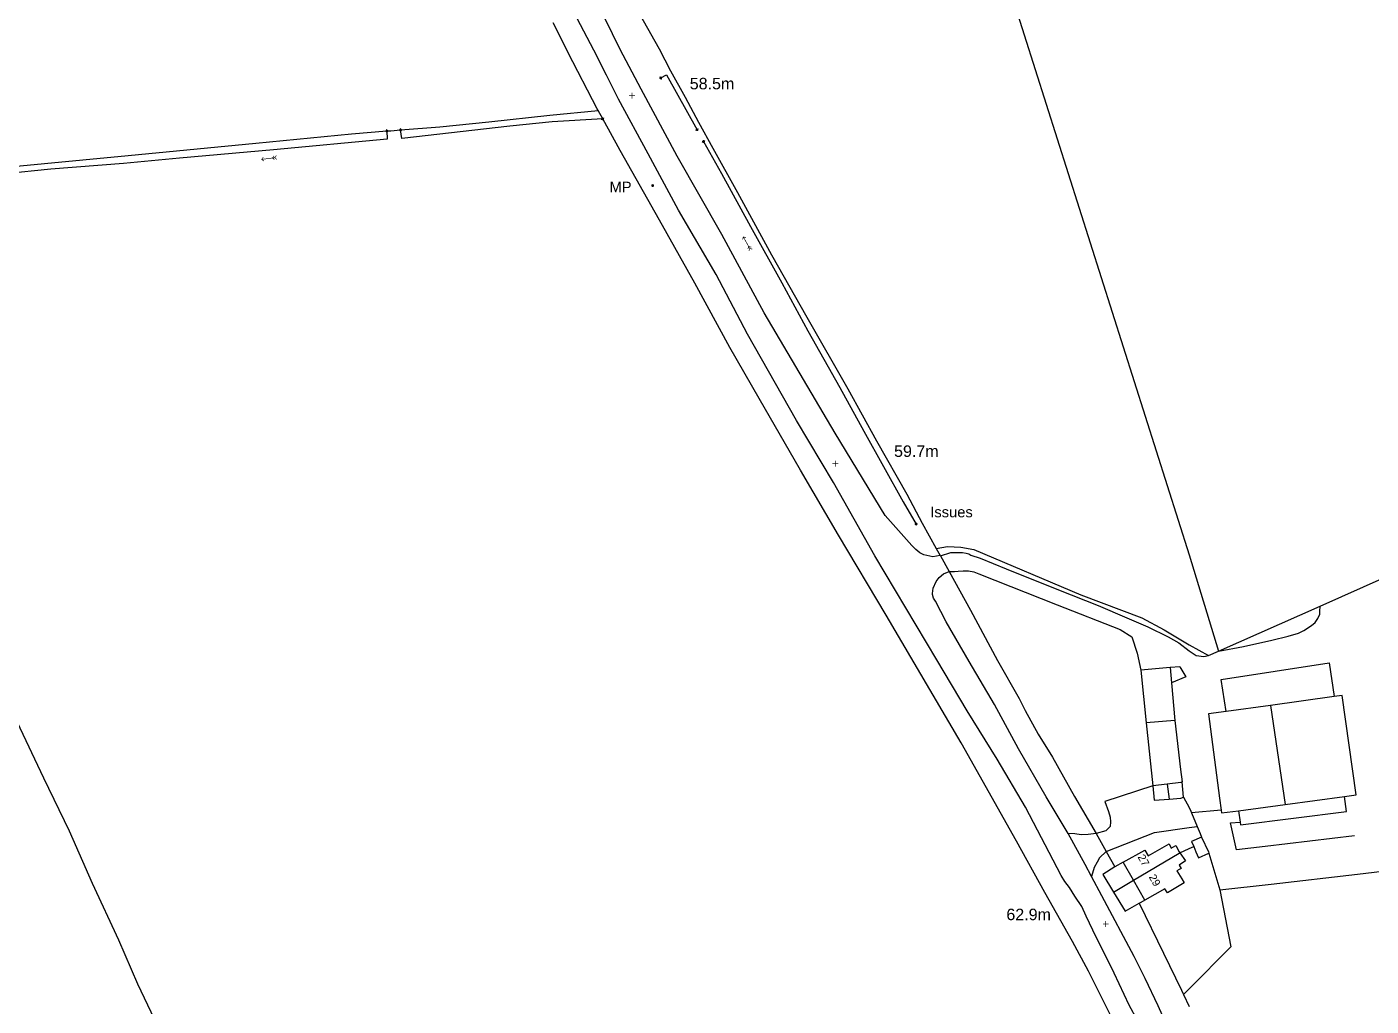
# Model space of a CAD drawing. Header units: millimetres. Extents: x 111502 to 977541, y 8702 to 1044108.
# Drawn here: x 974914.4 to 975265.7, y 477822.1 to 478077.8 of the extents above; entities that cross this region are included whole.
import ezdxf

# ---------------------------------------------------------------- set-up
doc = ezdxf.new("R2010")
doc.units = ezdxf.units.MM
doc.header["$LTSCALE"] = 0.25
doc.layers.add('X HVSS Site Background', color=8, linetype='Continuous')
doc.styles.add('OS Master Map$1$Standard', font='txt')

# ---------------------------------------------------------------- blocks, each defined once
blk = doc.blocks.new('OS Master Map$1$OSS17')
at = {"color": 8, "true_color": 0x707070, "const_width": 0.375, "flags": 128}
blk.add_lwpolyline([(0.188, 0), (0.181, 0.049), (0.162, 0.094), (0.133, 0.133), (0.094, 0.162), (0.049, 0.181), (0, 0.188), (-0.049, 0.181), (-0.094, 0.162), (-0.133, 0.133), (-0.162, 0.094), (-0.181, 0.049), (-0.188, 0), (-0.181, -0.049), (-0.162, -0.094), (-0.133, -0.133), (-0.094, -0.162), (-0.049, -0.181), (0, -0.188), (0.049, -0.181), (0.094, -0.162), (0.133, -0.133), (0.162, -0.094), (0.181, -0.049), (0.188, 0), (0.181, 0.049)], dxfattribs=at)
blk = doc.blocks.new('OS Master Map$1$OSS15')
at = {"color": 8, "true_color": 0x707070, "const_width": 0.174, "flags": 128}
for points in [[(-0.775, 0), (0.775, 0)], [(0, -0.775), (0, 0.775)]]:
    blk.add_lwpolyline(points, dxfattribs=at)
blk = doc.blocks.new('OS Master Map$1$OSS9')
at = {"color": 8, "true_color": 0x707070, "const_width": 0.375, "flags": 128}
blk.add_lwpolyline([(0.188, 0), (0.181, 0.049), (0.162, 0.094), (0.133, 0.133), (0.094, 0.162), (0.049, 0.181), (0, 0.188), (-0.049, 0.181), (-0.094, 0.162), (-0.133, 0.133), (-0.162, 0.094), (-0.181, 0.049), (-0.188, 0), (-0.181, -0.049), (-0.162, -0.094), (-0.133, -0.133), (-0.094, -0.162), (-0.049, -0.181), (0, -0.188), (0.049, -0.181), (0.094, -0.162), (0.133, -0.133), (0.162, -0.094), (0.181, -0.049), (0.188, 0), (0.181, 0.049)], dxfattribs=at)
blk = doc.blocks.new('OS Master Map$1$OSS5')
at = {"color": 8, "true_color": 0x707070, "const_width": 0.174, "flags": 128}
blk.add_lwpolyline([(-0.5, 0), (0.5, 0)], dxfattribs=at)
blk = doc.blocks.new('OS Master Map$1$OSS6')
at = {"color": 8, "true_color": 0x707070, "const_width": 0.174, "flags": 128}
for points in [[(0.5, 0.5), (0, 0), (0.5, -0.5)], [(0, 0), (3.438, 0)], [(3.35, 0.5), (2.85, 0), (3.35, -0.5)], [(3.938, 0.5), (3.438, 0), (3.938, -0.5)]]:
    blk.add_lwpolyline(points, dxfattribs=at)
blk = doc.blocks.new('OS MAP')
at = {"layer": 'X HVSS Site Background', "flags": 128}
for points in [[(488986.5, 242359.77), (488984.3, 242363.77), (488984.3, 242363.77), (488980.4, 242372.07), (488980.4, 242372.07), (488974.8, 242383.37), (488974.8, 242383.37), (488973.1, 242386.97), (488973.1, 242386.97), (488971.9, 242389.47), (488971.9, 242389.47), (488970.1, 242392.17), (488970.1, 242392.17), (488968.7, 242394.47), (488968.7, 242394.47), (488967.5, 242396.07), (488967.5, 242396.07), (488966.5, 242397.57), (488966.5, 242397.57), (488957.2, 242415.47), (488957.2, 242415.47), (488949.8, 242427.97), (488949.8, 242427.97), (488942, 242440.57), (488942, 242440.57), (488934, 242453.97), (488934, 242453.97), (488917.8, 242481.07), (488917.8, 242481.07), (488907, 242500.27), (488907, 242500.27), (488897.4, 242516.47), (488897.4, 242516.47), (488884.59, 242538.98), (488884.59, 242538.98), (488876.36, 242554.59), (488876.36, 242554.59), (488866.56, 242571.39), (488866.56, 242571.39), (488858.56, 242586.09), (488858.56, 242586.09), (488850.87, 242600.32), (488850.87, 242600.32), (488847.68, 242606.65), (488847.68, 242606.65), (488844.36, 242613.19), (488844.36, 242613.19), (488839.16, 242623.09)], [(488934.93, 242481.14), (488933.02, 242480.86), (488933.02, 242480.86), (488930.67, 242481.38), (488930.67, 242481.38), (488929.61, 242481.92), (488929.61, 242481.92), (488928.59, 242482.77), (488928.59, 242482.77), (488928.05, 242483.25), (488928.05, 242483.25), (488927.5, 242483.83), (488927.5, 242483.83), (488920.56, 242491.65), (488920.56, 242491.65), (488907.5, 242513.17), (488907.5, 242513.17), (488888.9, 242544.52), (488888.9, 242544.52), (488877.86, 242564.99), (488877.86, 242564.99), (488866.16, 242585.49), (488866.16, 242585.49), (488856.76, 242602.99), (488856.76, 242602.99), (488851.26, 242613.29), (488851.26, 242613.29), (488835.49, 242645.61)], [(488845.51, 242597.37), (488845.23, 242597.87), (488845.23, 242597.87), (488844.07, 242600.2), (488844.07, 242600.2), (488838.94, 242610.1), (488838.94, 242610.1), (488833.8, 242620.29)], [(488936.75, 242680.61), (489000, 242481.38), (489000, 242481.38), (489007.61, 242456.18)], [(488854.26, 242626.39), (488861.46, 242613.49), (488861.46, 242613.49), (488864.46, 242607.79), (488864.46, 242607.79), (488868.26, 242600.89), (488868.26, 242600.89), (488871.76, 242594.39), (488871.76, 242594.39), (488875.46, 242587.59), (488875.46, 242587.59), (488881.96, 242575.99), (488881.96, 242575.99), (488890.86, 242559.69), (488890.86, 242559.69), (488900.06, 242543.39), (488900.06, 242543.39), (488910.76, 242524.69), (488910.76, 242524.69), (488918.26, 242511.09), (488918.26, 242511.09), (488926.22, 242497.19), (488926.22, 242497.19), (488930.17, 242489.59), (488930.17, 242489.59), (488933.88, 242483)], [(488861.86, 242605.89), (488863.36, 242606.69), (488863.36, 242606.69), (488871.36, 242592.39)], [(488793.88, 242592.31), (488804.16, 242593.14), (488804.16, 242593.14), (488816.96, 242594.44), (488816.96, 242594.44), (488832.86, 242596.14), (488832.86, 242596.14), (488845.51, 242597.37)], [(488846.7, 242595.22), (488845.51, 242597.37)], [(488630.65, 242576.62), (488657.36, 242579.34), (488657.36, 242579.34), (488688.86, 242582.44), (488688.86, 242582.44), (488722.66, 242585.64), (488722.66, 242585.64), (488756.06, 242588.84), (488756.06, 242588.84), (488781.09, 242591.33), (488781.09, 242591.33), (488790.3, 242592.05)], [(488790.3, 242592.05), (488790.39, 242589.93), (488790.39, 242589.93), (488760.66, 242587.14), (488760.66, 242587.14), (488736.06, 242584.94), (488736.06, 242584.94), (488721.46, 242583.54), (488721.46, 242583.54), (488702.46, 242582.04), (488702.46, 242582.04), (488690.56, 242580.84), (488690.56, 242580.84), (488677.46, 242579.64), (488677.46, 242579.64), (488663.96, 242578.34), (488663.96, 242578.34), (488647.96, 242576.74), (488647.96, 242576.74), (488634.26, 242575.54), (488634.26, 242575.54), (488631.33, 242575.11)], [(488790.3, 242592.05), (488791.29, 242592.13), (488791.29, 242592.13), (488793.88, 242592.31)], [(488846.7, 242595.22), (488833.46, 242594.44), (488833.46, 242594.44), (488822.46, 242593.34), (488822.46, 242593.34), (488794.19, 242590.13), (488794.19, 242590.13), (488793.88, 242592.31)], [(488981.26, 242357.49), (488977.96, 242364.09), (488977.96, 242364.09), (488973.66, 242372.59), (488973.66, 242372.59), (488969.46, 242380.39), (488969.46, 242380.39), (488962.26, 242393.19), (488962.26, 242393.19), (488954.86, 242406.59), (488954.86, 242406.59), (488940.36, 242432.29), (488940.36, 242432.29), (488920.76, 242465.59), (488920.76, 242465.59), (488908.36, 242486.49), (488908.36, 242486.49), (488898.36, 242503.49), (488898.36, 242503.49), (488887.56, 242522.19), (488887.56, 242522.19), (488879.96, 242535.49), (488879.96, 242535.49), (488870.76, 242552.29), (488870.76, 242552.29), (488861.56, 242568.79), (488861.56, 242568.79), (488851.26, 242586.99), (488851.26, 242586.99), (488846.7, 242595.22)], [(488873.06, 242589.29), (488877.76, 242580.99), (488877.76, 242580.99), (488885.36, 242567.09), (488885.36, 242567.09), (488893.56, 242552.39), (488893.56, 242552.39), (488900.36, 242539.89), (488900.36, 242539.89), (488908.66, 242525.09), (488908.66, 242525.09), (488914.96, 242513.69), (488914.96, 242513.69), (488925.22, 242495.19), (488925.22, 242495.19), (488928.62, 242489.39)], [(488631.33, 242575.11), (488633.16, 242571.04), (488633.16, 242571.04), (488633.75, 242569.76), (488633.75, 242569.76), (488656.96, 242519.04), (488656.96, 242519.04), (488686.66, 242452.54), (488686.66, 242452.54), (488693.56, 242437.84), (488693.56, 242437.84), (488700.56, 242423.14), (488700.56, 242423.14), (488707.26, 242409.24), (488707.26, 242409.24), (488713.26, 242395.64), (488713.26, 242395.64), (488720.16, 242380.84), (488720.16, 242380.84), (488725.16, 242369.34), (488725.16, 242369.34), (488733.86, 242351.04)], [(488933.88, 242483), (488936.85, 242483.5), (488936.85, 242483.5), (488940.29, 242483.38), (488940.29, 242483.38), (488943.72, 242482.77), (488943.72, 242482.77), (488971.66, 242470.88), (488971.66, 242470.88), (488987.59, 242464.88), (488987.59, 242464.88), (488993.47, 242461.81), (488993.47, 242461.81), (489000, 242457.89), (489000, 242457.89), (489005.06, 242455.05)], [(488933.88, 242483), (488934.93, 242481.14)], [(488934.93, 242481.14), (488934.97, 242481.07)], [(488934.97, 242481.07), (488937.72, 242481.99), (488937.72, 242481.99), (488940.72, 242481.99), (488940.72, 242481.99), (488941.72, 242481.79), (488941.72, 242481.79), (488942.42, 242481.59), (488942.42, 242481.59), (488942.92, 242481.29), (488942.92, 242481.29), (488945.32, 242480.49), (488945.32, 242480.49), (488952.12, 242477.69), (488952.12, 242477.69), (488965.82, 242472.19), (488965.82, 242472.19), (488976.22, 242468.09), (488976.22, 242468.09), (488983.72, 242464.89), (488983.72, 242464.89), (488989.22, 242462.57), (488989.22, 242462.57), (488994.48, 242459.97), (488994.48, 242459.97), (488997.32, 242458.35), (488997.32, 242458.35), (489000, 242456.27), (489000, 242456.27), (489001.85, 242455.07), (489001.85, 242455.07), (489003.85, 242454.8), (489003.85, 242454.8), (489005.06, 242455.05)], [(488934.97, 242481.07), (488937.25, 242477), (488937.25, 242477), (488937.26, 242476.99)], [(488968.32, 242408.58), (488968.1, 242408.97), (488968.1, 242408.97), (488962.6, 242418.17), (488962.6, 242418.17), (488955.4, 242430.67), (488955.4, 242430.67), (488949.1, 242442.27), (488949.1, 242442.27), (488942.5, 242453.47), (488942.5, 242453.47), (488936.5, 242463.87), (488936.5, 242463.87), (488933.66, 242469.26), (488933.66, 242469.26), (488933.16, 242470.06), (488933.16, 242470.06), (488932.86, 242470.96), (488932.86, 242470.96), (488932.86, 242471.26), (488932.86, 242471.26), (488933.06, 242472.66), (488933.06, 242472.66), (488933.86, 242474.36), (488933.86, 242474.36), (488934.66, 242475.46), (488934.66, 242475.46), (488935.76, 242476.36), (488935.76, 242476.36), (488937.26, 242476.99)], [(488937.26, 242476.99), (488938.62, 242476.99), (488938.62, 242476.99), (488939.62, 242477.09), (488939.62, 242477.09), (488940.92, 242477.19), (488940.92, 242477.19), (488942.32, 242477.19), (488942.32, 242477.19), (488943.72, 242476.89), (488943.72, 242476.89), (488945.02, 242476.39), (488945.02, 242476.39), (488965.52, 242468.29), (488965.52, 242468.29), (488981.92, 242461.89), (488981.92, 242461.89), (488984.97, 242459.95), (488984.97, 242459.95), (488986.4, 242455.67), (488986.4, 242455.67), (488987.37, 242451.23)], [(488937.26, 242476.99), (488942.82, 242466.89), (488942.82, 242466.89), (488949.92, 242453.79), (488949.92, 242453.79), (488955.52, 242443.79), (488955.52, 242443.79), (488956.43, 242442.11), (488956.43, 242442.11), (488957.16, 242440.69), (488957.16, 242440.69), (488960.56, 242434.49), (488960.56, 242434.49), (488964.26, 242428.49), (488964.26, 242428.49), (488970.01, 242418.24), (488970.01, 242418.24), (488975.66, 242408.59)], [(489034.25, 242467.99), (489056.85, 242478.01)], [(489007.61, 242456.18), (489014.21, 242457.42), (489014.21, 242457.42), (489021.56, 242459.06), (489021.56, 242459.06), (489025.85, 242460.12), (489025.85, 242460.12), (489028.55, 242460.92), (489028.55, 242460.92), (489029.92, 242461.55), (489029.92, 242461.55), (489031.93, 242462.87), (489031.93, 242462.87), (489032.89, 242463.72), (489032.89, 242463.72), (489033.63, 242464.73), (489033.63, 242464.73), (489034.1, 242465.84), (489034.1, 242465.84), (489034.16, 242466.58), (489034.16, 242466.58), (489034.25, 242467.99)], [(489007.61, 242456.18), (489034.25, 242467.99)], [(489005.06, 242455.05), (489007.61, 242456.18)], [(488995, 242451.92), (488987.37, 242451.23)], [(488997.51, 242452.09), (488995, 242451.92)], [(488995, 242451.92), (488995.35, 242447.91)], [(488997.51, 242452.09), (488999.14, 242449.47), (488999.14, 242449.47), (488995.35, 242447.91)], [(489009.68, 242440.47), (489008.39, 242448.83), (489008.39, 242448.83), (489036.54, 242453.17), (489036.54, 242453.17), (489037.9, 242444.33)], [(488987.37, 242451.23), (488988.71, 242437.5)], [(488995.35, 242447.91), (488996.23, 242438.07)], [(489040.57, 242418.21), (489043.64, 242418.65), (489043.64, 242418.65), (489039.94, 242444.62), (489039.94, 242444.62), (489037.9, 242444.33)], [(489021.24, 242441.99), (489009.68, 242440.47)], [(489037.9, 242444.33), (489021.24, 242441.99)], [(489021.24, 242441.99), (489025.11, 242416.17)], [(488996.23, 242438.07), (488988.71, 242437.5)], [(488988.71, 242437.5), (488990.51, 242421.03)], [(488996.23, 242438.07), (488997.75, 242425.32), (488997.75, 242425.32), (488998.19, 242422.05)], [(489009.68, 242440.47), (489005.03, 242439.86), (489005.03, 242439.86), (489007.92, 242417.81), (489007.92, 242417.81), (489008.33, 242414.67)], [(488990.51, 242421.03), (488977.93, 242416.9), (488977.93, 242416.9), (488978.88, 242414.33), (488978.88, 242414.33), (488979.36, 242412.8), (488979.36, 242412.8), (488979.45, 242411.65), (488979.45, 242411.65), (488979.36, 242410.41), (488979.36, 242410.41), (488978.21, 242409.27), (488978.21, 242409.27), (488975.66, 242408.59)], [(488994.22, 242421.49), (488990.51, 242421.03)], [(488990.51, 242421.03), (488990.85, 242417.24), (488990.85, 242417.24), (488994.72, 242417.56)], [(488998.19, 242422.05), (488997.79, 242421.92), (488997.79, 242421.92), (488994.22, 242421.49)], [(488994.22, 242421.49), (488994.72, 242417.56)], [(488998.54, 242418.03), (488998.19, 242422.05)], [(488994.72, 242417.56), (488997.84, 242417.82), (488997.84, 242417.82), (488998.54, 242418.03)], [(488998.54, 242418.03), (489000, 242415.34), (489000, 242415.34), (489000.42, 242414.43), (489000.42, 242414.43), (489000.61, 242413.97)], [(489013.28, 242411.54), (489013.37, 242410.81), (489013.37, 242410.81), (489041.07, 242414.29), (489041.07, 242414.29), (489040.57, 242418.21)], [(489025.11, 242416.17), (489040.57, 242418.21)], [(489008.33, 242414.67), (489000.61, 242413.97)], [(489000.61, 242413.97), (489002.08, 242410.38)], [(489008.33, 242414.67), (489008.43, 242413.93), (489008.43, 242413.93), (489012.92, 242414.52)], [(489012.92, 242414.52), (489025.11, 242416.17)], [(489012.92, 242414.52), (489013.28, 242411.54)], [(488978.33, 242403.86), (488990.89, 242408.84), (488990.89, 242408.84), (489000, 242410.12), (489000, 242410.12), (489002.08, 242410.38)], [(489002.08, 242410.38), (489002.84, 242408.54), (489002.84, 242408.54), (489003.22, 242407.62)], [(489043.22, 242407.99), (489019.86, 242405.19), (489019.86, 242405.19), (489012.33, 242404.29), (489012.33, 242404.29), (489010.75, 242411.36), (489010.75, 242411.36), (489013.28, 242411.54)], [(488975.66, 242408.59), (488973.61, 242408.32), (488973.61, 242408.32), (488971.75, 242408.26), (488971.75, 242408.26), (488970.1, 242408.45), (488970.1, 242408.45), (488968.32, 242408.58)], [(488974.49, 242397.32), (488972.8, 242400.47), (488972.8, 242400.47), (488968.32, 242408.58)], [(488975.66, 242408.59), (488978.33, 242403.86)], [(488982.76, 242401.06), (488988.36, 242404.26), (488988.36, 242404.26), (488989.26, 242402.76), (488989.26, 242402.76), (488994.76, 242405.86), (488994.76, 242405.86), (488995.26, 242404.76), (488995.26, 242404.76), (488996.46, 242405.46), (488996.46, 242405.46), (488997.36, 242403.76), (488997.36, 242403.76), (488997.53, 242403.53)], [(489003.22, 242407.62), (489000.62, 242406.52), (489000.62, 242406.52), (489001.19, 242405.17)], [(489003.22, 242407.62), (489005.02, 242403.82), (489005.02, 242403.82), (489005.14, 242403.42)], [(488978.33, 242403.86), (488976.52, 242402.24), (488976.52, 242402.24), (488975.92, 242401.11), (488975.92, 242401.11), (488975.19, 242399.66), (488975.19, 242399.66), (488974.49, 242397.32)], [(488978.33, 242403.86), (488980.59, 242399.86)], [(488985.41, 242396.37), (488997.36, 242403.46), (488997.36, 242403.46), (488997.53, 242403.53)], [(488997.53, 242403.53), (488999.04, 242401.48), (488999.04, 242401.48), (488997.41, 242400.29), (488997.41, 242400.29), (488997.86, 242399.46), (488997.86, 242399.46), (488997.36, 242399.16), (488997.36, 242399.16), (488996.8, 242398.84), (488996.8, 242398.84), (488998.03, 242396.73), (488998.03, 242396.73), (488998.64, 242395.68), (488998.64, 242395.68), (488994.28, 242393.11), (488994.28, 242393.11), (488993.66, 242394.16), (488993.66, 242394.16), (488988.36, 242391.16)], [(488997.53, 242403.53), (489000, 242404.64), (489000, 242404.64), (489001.19, 242405.17)], [(489001.19, 242405.17), (489001.76, 242403.82), (489001.76, 242403.82), (489002.42, 242402.22), (489002.42, 242402.22), (489005.14, 242403.42)], [(489005.14, 242403.42), (489008.02, 242393.82)], [(488980.59, 242399.86), (488977.46, 242397.89), (488977.46, 242397.89), (488980.24, 242393.28)], [(488982.76, 242401.06), (488980.59, 242399.86)], [(488985.41, 242396.37), (488982.76, 242401.06)], [(489008.02, 242393.82), (489021.45, 242395.38), (489021.45, 242395.38), (489043.99, 242397.99), (489043.99, 242397.99), (489052.67, 242398.99)], [(488994.6, 242357.57), (488991.9, 242363.57), (488991.9, 242363.57), (488988.5, 242370.67), (488988.5, 242370.67), (488985.6, 242376.47), (488985.6, 242376.47), (488977.2, 242392.27), (488977.2, 242392.27), (488974.49, 242397.32)], [(488980.24, 242393.28), (488985.41, 242396.37)], [(488988.36, 242391.16), (488985.41, 242396.37)], [(488980.24, 242393.28), (488983.26, 242388.29), (488983.26, 242388.29), (488986.96, 242390.36)], [(489008.02, 242393.82), (489010.86, 242378.99), (489010.86, 242378.99), (489000, 242368.02), (489000, 242368.02), (488998.52, 242366.52)], [(488986.96, 242390.36), (488988.36, 242391.16)], [(488986.96, 242390.36), (488993.26, 242377.29), (488993.26, 242377.29), (488997.96, 242367.69), (488997.96, 242367.69), (488998.52, 242366.52)], [(488998.52, 242366.52), (489000, 242363.43)]]:
    blk.add_lwpolyline(points, dxfattribs=at)
at = {"layer": 'X HVSS Site Background'}
for name, p in [('OS Master Map$1$OSS17', (488861.86, 242605.89)), ('OS Master Map$1$OSS15', (488854.36, 242601.29)), ('OS Master Map$1$OSS17', (488846.7, 242595.22)), ('OS Master Map$1$OSS17', (488790.3, 242592.05)), ('OS Master Map$1$OSS17', (488793.88, 242592.31)), ('OS Master Map$1$OSS17', (488871.36, 242592.39)), ('OS Master Map$1$OSS17', (488873.06, 242589.29)), ('OS Master Map$1$OSS9', (488859.76, 242577.79)), ('OS Master Map$1$OSS15', (488907.5, 242505.17)), ('OS Master Map$1$OSS17', (488928.62, 242489.39)), ('OS Master Map$1$OSS15', (488978.2, 242384.97))]:
    blk.add_blockref(name, p, dxfattribs=at)
for name, p, rotation in [('OS Master Map$1$OSS5', (488861.86, 242605.89), 118), ('OS Master Map$1$OSS5', (488846.7, 242595.22), 209), ('OS Master Map$1$OSS5', (488790.3, 242592.05), 94.5), ('OS Master Map$1$OSS5', (488793.88, 242592.31), 94.6), ('OS Master Map$1$OSS5', (488871.36, 242592.39), 209.7), ('OS Master Map$1$OSS5', (488873.06, 242589.29), 208.7999999999999), ('OS Master Map$1$OSS6', (488757.56, 242584.64), 7), ('OS Master Map$1$OSS6', (488883.46, 242564.39), 298.9999999999999)]:
    blk.add_blockref(name, p, dxfattribs=dict(at, rotation=rotation))
at = {"layer": 'X HVSS Site Background', "style": 'OS Master Map$1$Standard'}
for s, insert, char_height, attachment_point in [('{\\farial|b0|i0|c0|p34;58.5m}', (488869.46, 242602.89), 3, 7), ('{\\farial|b0|i0|c0|p34;MP}', (488854.26, 242578.81), 2.75, 3), ('{\\farial|b0|i0|c0|p34;59.7m}', (488922.86, 242506.89), 3, 7), ('{\\farial|b0|i0|c0|p34;Issues}', (488932.32, 242493.91), 2.75, 1), ('{\\farial|b0|i0|c0|p34;62.9m}', (488963.86, 242385.89), 3, 9)]:
    blk.add_mtext(s, dxfattribs=dict(at, insert=insert, char_height=char_height, attachment_point=attachment_point))
at = {"layer": 'X HVSS Site Background', "char_height": 2, "attachment_point": 7, "rotation": 299.5, "style": 'OS Master Map$1$Standard'}
for s, insert in [('{\\farial|b0|i0|c0|p34;27}', (488986.45, 242402.45)), ('{\\farial|b0|i0|c0|p34;29}', (488989.34, 242397.22))]:
    blk.add_mtext(s, dxfattribs=dict(at, insert=insert))

msp = doc.modelspace()

# ---------------------------------------------------------------- block references
at = {"lineweight": 0}
msp.add_blockref('OS MAP', (486218.2, 235458.61), dxfattribs=at)

doc.saveas('drawing.dxf')
